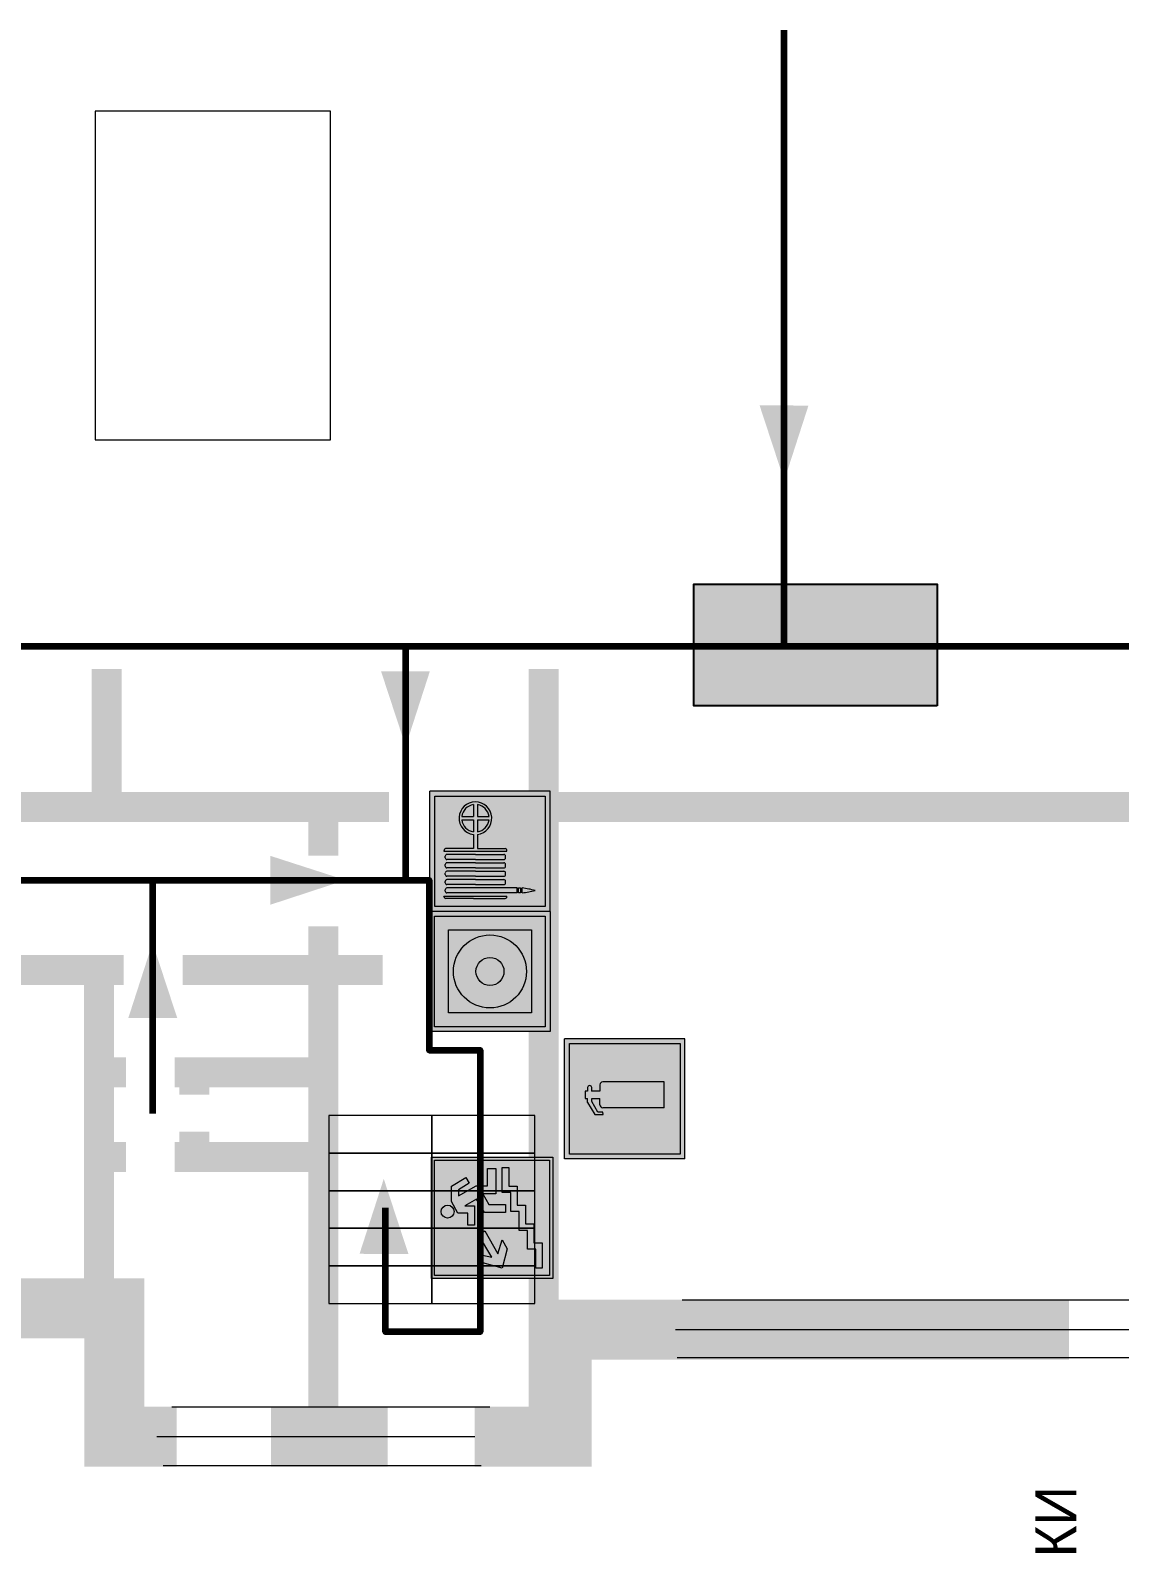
# Model space of a CAD drawing. Header units: millimetres. Extents: x 13114 to 67229, y 22859 to 38520.
# Drawn here: x 28026.9 to 28098.7, y 25872.7 to 25972.6 of the extents above; entities that cross this region are included whole.
import ezdxf

# ---------------------------------------------------------------- set-up
doc = ezdxf.new("R2010")
doc.units = ezdxf.units.MM
doc.layers.add('План_Штампы', color=7, linetype='Continuous')
doc.styles.add('обычный', font='arial.ttf')

# ---------------------------------------------------------------- blocks, each defined once
blk = doc.blocks.new('A$C54414219')
at = {"true_color": 0xffffff}
h = blk.add_hatch(color=7, dxfattribs=at)
h.paths.add_polyline_path([(2.39, -9.45), (2.39, -18.3), (11.23, -18.3), (11.23, -9.45)], flags=0)
h.paths.add_polyline_path([(10.71, -13.87, -1), (2.92, -13.87, -1)], flags=0)
h.paths.add_polyline_path([(8.3, -13.87, -1), (5.33, -13.87, -1)], flags=0)
h.paths.add_polyline_path([(0.41, -7.47), (0.41, -20.27), (13.21, -20.27), (13.21, -7.47)])
h.paths.add_polyline_path([(0.92, -19.77), (12.71, -19.77), (12.71, -7.98), (0.92, -7.98)], flags=16)
h.paths.add_polyline_path([(11.23, -9.45), (11.23, -18.3), (2.39, -18.3), (2.39, -9.45)], flags=0)
at = {"lineweight": 5}
h = blk.add_hatch(color=242, dxfattribs=at)
h.paths.add_polyline_path([(12.71, -7.98), (0.92, -7.98), (0.92, -19.77), (12.71, -19.77)])
h.paths.add_polyline_path([(11.23, -18.3), (2.39, -18.3), (2.39, -9.45), (11.23, -9.45)], flags=16)
h.paths.add_polyline_path([(10.71, -13.87, -1), (2.92, -13.87, -1)], flags=0)
h.paths.add_polyline_path([(8.3, -13.87, -1), (5.33, -13.87, -1)], flags=0)
at = {"true_color": 0xffffff}
h = blk.add_hatch(color=7, dxfattribs=at)
h.paths.add_polyline_path([(2.39, -9.45), (2.39, -18.3), (11.23, -18.3), (11.23, -9.45)])
h.paths.add_polyline_path([(10.71, -13.87, -1), (2.92, -13.87, -1)], flags=16)
h.paths.add_polyline_path([(8.3, -13.87, -1), (5.33, -13.87, -1)], flags=0)
at = {"lineweight": 5}
h = blk.add_hatch(color=242, dxfattribs=at)
h.paths.add_polyline_path([(2.92, -13.87, 1), (10.71, -13.87, 1)])
h.paths.add_polyline_path([(8.3, -13.87, -1), (5.33, -13.87, -1)], flags=16)
at = {"color": 242, "lineweight": 5}
for p, q in [((0.41, -20.27), (0.41, -7.47)), ((0.41, -7.47), (13.21, -7.47)), ((0.41, -7.47), (13.21, -7.47)), ((13.21, -20.27), (13.21, -7.47)), ((0.41, -20.27), (13.21, -20.27))]:
    blk.add_line(p, q, dxfattribs=at)
for points in [[(0.92, -7.98), (12.71, -7.98), (12.71, -19.77), (0.92, -19.77)], [(2.39, -9.45), (11.23, -9.45), (11.23, -18.3), (2.39, -18.3)]]:
    blk.add_lwpolyline(points, close=True, dxfattribs=at)
for radius in [3.89, 1.49]:
    blk.add_circle((6.81, -13.87), radius, dxfattribs=at)
blk = doc.blocks.new('A$C32E8229D')
at = {"true_color": 0xffffff}
blk.add_hatch(color=7, dxfattribs=at).paths.add_polyline_path([(0, 0), (0, -8), (16, -8), (16, 0)])
h = blk.add_hatch(color=126)
h.paths.add_polyline_path([(0.2, -0.2), (15.8, -0.2), (15.8, -7.8), (0.2, -7.8)])
h.paths.add_polyline_path([(13.492, -2.045), (12.079, -2.045), (11.368, -2.625, 0.162397), (11.289, -2.839), (11.289, -3.633), (10.352, -3.633), (10.352, -4.047), (11.684, -4.047), (11.684, -3.477), (12.26, -4.279), (11.289, -5.103), (11.289, -6.781), (11.853, -6.781), (11.853, -5.443), (12.798, -4.643), (12.798, -5.939), (14.462, -5.939), (14.462, -5.389), (13.45, -5.389), (13.45, -3.967), (12.458, -2.586), (13.151, -2.586), (13.694, -3.343), (14.176, -2.998)], flags=16)
h.paths.add_polyline_path([(10.741, -1.821, 1), (11.797, -1.821, 1)], flags=16)
h.paths.add_polyline_path([(9.387, -3.588), (5.989, -3.588), (6.561, -3.026), (5.911, -3.026), (5.105, -3.833), (5.911, -4.64), (6.561, -4.64), (5.989, -4.093), (9.387, -4.093)], flags=16)
h.paths.add_polyline_path([(4.289, -1.083), (1.724, -1.083), (1.724, -6.601), (4.289, -6.601)], flags=16)
at = {"color": 126}
blk.add_lwpolyline([(16, -8), (0, -8), (0, 0), (16, 0)], close=True, dxfattribs=at)
blk = doc.blocks.new('A$C3AD82952')
at = {"true_color": 0xf5f5ff}
h = blk.add_hatch(color=7, dxfattribs=at)
h.dxf.hatch_style = 1
h.paths.add_polyline_path([(8.21, 8.73, 0.414214), (7.89, 9.05), (7.22, 9.05), (7.22, 9.92), (7.59, 9.92, 1), (7.57, 10.36), (7.22, 10.36), (7.22, 10.6), (6.43, 10.6), (6.43, 10.36), (6.01, 10.36), (4.74, 9.59), (4.74, 8.69), (4.98, 8.73), (4.98, 9.26), (6.12, 9.91), (6.43, 9.91), (6.43, 9.05), (5.76, 9.05, 0.414214), (5.44, 8.73), (5.44, 2.2), (8.21, 2.2)], flags=0)
h.paths.add_polyline_path([(12.8, 12.8), (0, 12.8), (0, 0), (12.8, 0)])
h.paths.add_polyline_path([(0.51, 12.29), (12.29, 12.29), (12.29, 0.51), (0.51, 0.51)], flags=16)
h.paths.add_polyline_path([(4.74, 9.59), (6.01, 10.36), (6.43, 10.36), (6.43, 10.6), (7.22, 10.6), (7.22, 10.36), (7.59, 10.36, -0.94586), (7.59, 9.92), (7.22, 9.92), (7.22, 9.05), (7.89, 9.05, -0.414214), (8.21, 8.73), (8.21, 2.2), (5.44, 2.2), (5.44, 8.73, -0.414214), (5.76, 9.05), (6.43, 9.05), (6.43, 9.91), (6.12, 9.91), (4.98, 9.26), (4.98, 8.73), (4.74, 8.69)], flags=0)
h = blk.add_hatch(color=242)
h.dxf.hatch_style = 1
h.paths.add_polyline_path([(12.29, 12.29), (0.51, 12.29), (0.51, 0.51), (12.29, 0.51)])
h.paths.add_polyline_path([(4.74, 8.69), (4.74, 9.59), (6.01, 10.36), (6.43, 10.36), (6.43, 10.6), (7.22, 10.6), (7.22, 10.36), (7.59, 10.36, -0.94586), (7.59, 9.92), (7.22, 9.92), (7.22, 9.05), (7.89, 9.05, -0.414214), (8.21, 8.73), (8.21, 2.2), (5.44, 2.2), (5.44, 8.73, -0.414214), (5.76, 9.05), (6.43, 9.05), (6.43, 9.91), (6.12, 9.91), (4.98, 9.26), (4.98, 8.73)], flags=16)
h = blk.add_hatch(color=7, dxfattribs=at)
h.dxf.hatch_style = 1
h.paths.add_polyline_path([(8.21, 8.73, 0.414214), (7.89, 9.05), (7.22, 9.05), (7.22, 9.92), (7.59, 9.92, 1), (7.57, 10.36), (7.22, 10.36), (7.22, 10.6), (6.43, 10.6), (6.43, 10.36), (6.01, 10.36), (4.74, 9.59), (4.74, 8.69), (4.98, 8.73), (4.98, 9.26), (6.12, 9.91), (6.43, 9.91), (6.43, 9.05), (5.76, 9.05, 0.414214), (5.44, 8.73), (5.44, 2.2), (8.21, 2.2)])
at = {"color": 242, "lineweight": 5}
for p, q in [((0, 0), (0, 12.8)), ((0, 12.8), (12.8, 12.8)), ((12.8, 0), (12.8, 12.8)), ((6.01, 10.36), (4.74, 9.59)), ((4.98, 9.26), (6.12, 9.91)), ((6.01, 10.36), (6.43, 10.36)), ((6.12, 9.91), (6.43, 9.91)), ((7.22, 10.6), (6.43, 10.6)), ((6.43, 10.6), (6.43, 10.36)), ((6.43, 9.91), (6.43, 9.05)), ((7.22, 10.36), (7.22, 10.6)), ((7.59, 10.36), (7.22, 10.36)), ((7.22, 9.05), (7.22, 9.92)), ((7.59, 9.92), (7.22, 9.92)), ((4.74, 9.59), (4.74, 8.69)), ((4.74, 8.69), (4.98, 8.73)), ((4.98, 8.73), (4.98, 9.26)), ((5.44, 2.2), (5.44, 8.73)), ((5.76, 9.05), (6.43, 9.05)), ((7.89, 9.05), (7.22, 9.05)), ((8.21, 2.2), (8.21, 8.73)), ((5.44, 2.2), (8.21, 2.2)), ((0, 0), (12.8, 0))]:
    blk.add_line(p, q, dxfattribs=at)
blk.add_lwpolyline([(0.51, 12.29), (12.29, 12.29), (12.29, 0.51), (0.51, 0.51)], close=True, dxfattribs=at)
for centre, radius, start, end in [((7.58, 10.14), 0.223, 273.1875, 86.8125), ((5.76, 8.73), 0.32, 90, 180), ((7.89, 8.73), 0.32, 0, 90)]:
    blk.add_arc(centre, radius, start, end, dxfattribs=at)
blk = doc.blocks.new('вниз 3')
at = {"lineweight": 0, "true_color": 0xffffff}
h = blk.add_hatch(color=7, dxfattribs=at)
h.dxf.hatch_style = 1
h.paths.add_polyline_path([(40997.497, -4475.686), (40997.253, -4475.284), (40995.761, -4476.146), (40995.972, -4475.233), (40995.394, -4475.564), (40995.047, -4476.834), (40996.329, -4477.171), (40996.905, -4476.83), (40995.999, -4476.549)], flags=0)
h.paths.add_polyline_path([(40999.811, -4473.953), (41000.217, -4473.953), (41000.645, -4474.666), (41001.025, -4474.432), (41000.463, -4473.487), (41000.424, -4473.487), (40999.433, -4473.487), (40998.679, -4473.917), (40998.679, -4474.571), (40997.884, -4474.571), (40997.884, -4475.003), (40999.145, -4475.003), (40999.145, -4474.432), (40999.145, -4474.383), (40999.586, -4475.15), (40998.717, -4475.67), (40998.717, -4477.062), (40999.238, -4477.062), (40999.238, -4475.964), (40999.945, -4475.563), (40999.945, -4476.425), (41001.611, -4476.425), (41001.611, -4475.876), (41000.466, -4475.876), (41000.466, -4475.121)], flags=0)
h.paths.add_polyline_path([(40999.2, -4473.237, 1), (40998.348, -4473.237, 1)], flags=0)
h.paths.add_polyline_path([(41000.458, -4477.262), (41001.687, -4477.262), (41001.687, -4476.836), (41000.029, -4476.836), (41000.029, -4477.393), (40998.784, -4477.393), (40998.784, -4477.954), (40997.534, -4477.954), (40997.534, -4478.5), (40996.288, -4478.5), (40996.288, -4479.058), (40995.053, -4479.058), (40995.053, -4479.479), (40995.289, -4479.479), (40996.718, -4479.479), (40996.718, -4478.923), (40997.971, -4478.923), (40997.971, -4478.361), (40999.197, -4478.361), (40999.197, -4477.812), (41000.458, -4477.812)], flags=0)
h.paths.add_polyline_path([(41002.371, -4472.173), (40994.371, -4472.173), (40994.371, -4480.173), (41002.371, -4480.173)])
h.paths.add_polyline_path([(41002.161, -4479.957), (40994.572, -4479.957), (40994.572, -4472.372), (41002.161, -4472.372)], flags=16)
h.paths.add_polyline_path([(41001.611, -4475.876), (41001.611, -4476.425), (40999.945, -4476.425), (40999.945, -4475.563), (40999.238, -4475.964), (40999.238, -4477.062), (40998.717, -4477.062), (40998.717, -4475.67), (40999.586, -4475.15), (40999.145, -4474.383), (40999.145, -4474.432), (40999.145, -4475.003), (40997.884, -4475.003), (40997.884, -4474.571), (40998.679, -4474.571), (40998.679, -4473.917), (40999.433, -4473.487), (41000.424, -4473.487), (41000.463, -4473.487), (41001.025, -4474.432), (41000.645, -4474.666), (41000.217, -4473.953), (40999.811, -4473.953), (41000.466, -4475.121), (41000.466, -4475.876)], flags=0)
h.paths.add_polyline_path([(41001.687, -4476.836), (41001.687, -4477.262), (41000.458, -4477.262), (41000.458, -4477.812), (40999.197, -4477.812), (40999.197, -4478.361), (40997.971, -4478.361), (40997.971, -4478.923), (40996.718, -4478.923), (40996.718, -4479.479), (40995.053, -4479.479), (40995.053, -4479.058), (40996.288, -4479.058), (40996.288, -4478.5), (40997.534, -4478.5), (40997.534, -4477.954), (40998.784, -4477.954), (40998.784, -4477.393), (41000.029, -4477.393), (41000.029, -4476.836)], flags=0)
h.paths.add_polyline_path([(40998.348, -4473.237, -1), (40999.2, -4473.237, -1)], flags=0)
h.paths.add_polyline_path([(40997.497, -4475.686), (40995.999, -4476.549), (40996.905, -4476.83), (40996.329, -4477.171), (40995.047, -4476.834), (40995.394, -4475.564), (40995.972, -4475.233), (40995.761, -4476.146), (40997.253, -4475.284)], flags=0)
at = {"lineweight": 0}
h = blk.add_hatch(color=126, dxfattribs=at)
h.dxf.hatch_style = 1
h.paths.add_polyline_path([(41002.161, -4472.372), (40994.572, -4472.372), (40994.572, -4479.957), (41002.161, -4479.957)])
h.paths.add_polyline_path([(40995.972, -4475.233), (40995.761, -4476.146), (40997.253, -4475.284), (40997.497, -4475.686), (40995.999, -4476.549), (40996.905, -4476.83), (40996.329, -4477.171), (40995.047, -4476.834), (40995.394, -4475.564)], flags=16)
h.paths.add_polyline_path([(40997.884, -4474.571), (40998.679, -4474.571), (40998.679, -4473.917), (40999.433, -4473.487), (41000.424, -4473.487), (41000.463, -4473.487), (41001.025, -4474.432), (41000.645, -4474.666), (41000.217, -4473.953), (40999.811, -4473.953), (41000.466, -4475.121), (41000.466, -4475.876), (41001.611, -4475.876), (41001.611, -4476.425), (40999.945, -4476.425), (40999.945, -4475.563), (40999.238, -4475.964), (40999.238, -4477.062), (40998.717, -4477.062), (40998.717, -4475.67), (40999.586, -4475.15), (40999.145, -4474.383), (40999.145, -4474.432), (40999.145, -4475.003), (40997.884, -4475.003)], flags=16)
h.paths.add_polyline_path([(40998.348, -4473.237, -1), (40999.2, -4473.237, -1)], flags=16)
h.paths.add_polyline_path([(40997.534, -4477.954), (40998.784, -4477.954), (40998.784, -4477.393), (41000.029, -4477.393), (41000.029, -4476.836), (41001.687, -4476.836), (41001.687, -4477.262), (41000.458, -4477.262), (41000.458, -4477.812), (40999.197, -4477.812), (40999.197, -4478.361), (40997.971, -4478.361), (40997.971, -4478.923), (40996.718, -4478.923), (40996.718, -4479.479), (40995.053, -4479.479), (40995.053, -4479.058), (40996.288, -4479.058), (40996.288, -4478.5), (40997.534, -4478.5)], flags=16)
at = {"lineweight": 0, "true_color": 0xffffff}
h = blk.add_hatch(color=7, dxfattribs=at)
h.dxf.hatch_style = 1
h.paths.add_polyline_path([(40999.2, -4473.237, 1), (40998.348, -4473.237, 1)])
h.paths.add_polyline_path([(40999.811, -4473.953), (41000.217, -4473.953), (41000.645, -4474.666), (41001.025, -4474.432), (41000.463, -4473.487), (41000.424, -4473.487), (40999.433, -4473.487), (40998.679, -4473.917), (40998.679, -4474.571), (40997.884, -4474.571), (40997.884, -4475.003), (40999.145, -4475.003), (40999.145, -4474.432), (40999.145, -4474.383), (40999.586, -4475.15), (40998.717, -4475.67), (40998.717, -4477.062), (40999.238, -4477.062), (40999.238, -4475.964), (40999.945, -4475.563), (40999.945, -4476.425), (41001.611, -4476.425), (41001.611, -4475.876), (41000.466, -4475.876), (41000.466, -4475.121)])
h.paths.add_polyline_path([(40999.197, -4477.812), (41000.458, -4477.812), (41000.458, -4477.262), (41001.687, -4477.262), (41001.687, -4476.836), (41000.029, -4476.836), (41000.029, -4477.393), (40998.784, -4477.393), (40998.784, -4477.954), (40997.534, -4477.954), (40997.534, -4478.5), (40996.288, -4478.5), (40996.288, -4479.058), (40995.053, -4479.058), (40995.053, -4479.479), (40995.289, -4479.479), (40996.718, -4479.479), (40996.718, -4478.923), (40997.971, -4478.923), (40997.971, -4478.361), (40999.197, -4478.361)])
h.paths.add_polyline_path([(40997.497, -4475.686), (40997.253, -4475.284), (40995.761, -4476.146), (40995.972, -4475.233), (40995.394, -4475.564), (40995.047, -4476.834), (40996.329, -4477.171), (40996.905, -4476.83), (40995.999, -4476.549)])
at = {"color": 126, "lineweight": 0}
for points in [[(40994.371, -4472.173), (41002.371, -4472.173), (41002.371, -4480.173), (40994.371, -4480.173)], [(40994.572, -4472.372), (41002.161, -4472.372), (41002.161, -4479.957), (40994.572, -4479.957)]]:
    blk.add_lwpolyline(points, close=True, dxfattribs=at)
for points in [[(40999.145, -4474.432), (40999.145, -4475.003), (40997.884, -4475.003), (40997.884, -4474.571), (40998.679, -4474.571), (40998.679, -4473.917), (40999.433, -4473.487), (41000.424, -4473.487), (41000.463, -4473.487), (41001.025, -4474.432), (41000.645, -4474.666), (41000.217, -4473.953), (40999.811, -4473.953), (41000.466, -4475.121), (41000.466, -4475.876), (41001.611, -4475.876), (41001.611, -4476.425), (40999.945, -4476.425), (40999.945, -4475.563), (40999.238, -4475.964), (40999.238, -4477.062), (40998.717, -4477.062), (40998.717, -4475.67), (40999.586, -4475.15), (40999.145, -4474.383), (40999.145, -4474.432)], [(40995.047, -4476.834), (40995.394, -4475.564), (40995.972, -4475.233), (40995.761, -4476.146), (40997.253, -4475.284), (40997.497, -4475.686), (40995.999, -4476.549), (40996.905, -4476.83), (40996.329, -4477.171), (40995.047, -4476.834)], [(40995.289, -4479.479), (40995.053, -4479.479), (40995.053, -4479.058), (40996.288, -4479.058), (40996.288, -4478.5), (40997.534, -4478.5), (40997.534, -4477.954), (40998.784, -4477.954), (40998.784, -4477.393), (41000.029, -4477.393), (41000.029, -4476.836), (41001.687, -4476.836), (41001.687, -4477.262), (41000.458, -4477.262), (41000.458, -4477.812), (40999.197, -4477.812), (40999.197, -4478.361), (40997.971, -4478.361), (40997.971, -4478.923), (40996.718, -4478.923), (40996.718, -4479.479), (40995.053, -4479.479)]]:
    blk.add_lwpolyline(points, dxfattribs=at)
blk.add_circle((40998.774, -4473.237), 0.426, dxfattribs=at)
blk = doc.blocks.new('A$C37112FD5')
at = {"true_color": 0xf5f5ff}
h = blk.add_hatch(color=7, dxfattribs=at)
h.dxf.hatch_style = 1
h.paths.add_polyline_path([(12.8, -7.4), (0, -7.4), (0, -20.2), (12.8, -20.2)])
h.paths.add_polyline_path([(12.29, -7.91), (12.29, -19.69), (0.51, -19.69), (0.51, -7.91)], flags=16)
h.paths.add_polyline_path([(4.98, -9.04, -0.42597), (5.17, -9.22), (5.17, -12.25), (5.17, -15.29, -0.432244), (4.98, -15.47), (4.83, -15.47, -0.42597), (4.64, -15.29), (4.64, -12.25), (4.64, -9.22, -0.432244), (4.83, -9.04)], flags=0)
h.paths.add_polyline_path([(4.28, -9.22), (4.28, -12.25), (4.28, -15.29, -0.432244), (4.09, -15.47), (3.94, -15.47, -0.42597), (3.75, -15.29), (3.75, -12.25), (3.75, -9.22, -0.432244), (3.94, -9.04), (4.09, -9.04, -0.42597)], flags=0)
h.paths.add_polyline_path([(5.72, -9.04), (5.87, -9.04, -0.42597), (6.06, -9.22), (6.06, -12.25), (6.06, -15.29, -0.432244), (5.87, -15.47), (5.72, -15.47, -0.42597), (5.53, -15.29), (5.53, -12.25), (5.53, -9.22, -0.432244)], flags=0)
h.paths.add_polyline_path([(6.42, -8.9), (6.5, -8.9, -0.42597), (6.69, -9.08), (6.69, -12.03), (8.21, -12.03, -15.824349), (8.21, -12.47), (6.69, -12.47), (6.69, -15.42, -0.432244), (6.5, -15.6), (6.42, -15.6)], flags=0)
h.paths.add_polyline_path([(3.39, -9.22), (3.39, -12.25), (3.39, -15.29, -0.432244), (3.2, -15.47), (3.05, -15.47, -0.42597), (2.85, -15.29), (2.85, -12.25), (2.85, -9.22, -0.432244), (3.05, -9.04), (3.2, -9.04, -0.42597)], flags=0)
h.paths.add_polyline_path([(2.5, -9.22), (2.5, -16.71), (1.96, -16.71), (1.96, -9.22, -0.432244), (2.15, -9.04), (2.31, -9.04, -0.42597)], flags=0)
h.paths.add_polyline_path([(1.61, -8.9), (1.61, -15.6), (1.57, -15.6, -0.42597), (1.37, -15.42), (1.37, -12.03), (1.37, -9.09, -0.432244), (1.57, -8.9)], flags=0)
h.paths.add_polyline_path([(9.76, -10.81), (9.76, -12.03), (8.49, -12.03, -0.336371)], flags=0)
h.paths.add_polyline_path([(8.49, -12.47), (9.76, -12.47), (9.76, -13.7, -0.336371)], flags=0)
h.paths.add_polyline_path([(10.11, -10.81, -0.336371), (11.38, -12.03), (10.11, -12.03)], flags=0)
h.paths.add_polyline_path([(10.11, -12.47), (11.38, -12.47, -0.336371), (10.11, -13.7)], flags=0)
h.paths.add_polyline_path([(2.5, -16.84), (2.5, -17.05), (1.97, -17.05), (1.97, -16.84)], flags=0)
h.paths.add_polyline_path([(2.5, -17.24, -0.033778), (2.24, -18.6, -0.033778), (1.97, -17.24)], flags=0)
h = blk.add_hatch(color=242)
h.dxf.hatch_style = 1
h.paths.add_polyline_path([(12.29, -7.91), (0.51, -7.91), (0.51, -19.69), (12.29, -19.69)])
h.paths.add_polyline_path([(6.42, -15.6), (6.42, -8.9), (6.5, -8.9, -0.42597), (6.69, -9.08), (6.69, -12.03), (8.21, -12.03, -15.824349), (8.21, -12.47), (6.69, -12.47), (6.69, -15.42, -0.432244), (6.5, -15.6)], flags=16)
h.paths.add_polyline_path([(5.87, -15.47), (5.72, -15.47, -0.42597), (5.53, -15.29), (5.53, -12.25), (5.53, -9.22, -0.432244), (5.72, -9.04), (5.87, -9.04, -0.42597), (6.06, -9.22), (6.06, -12.25), (6.06, -15.29, -0.432244)], flags=16)
h.paths.add_polyline_path([(4.98, -15.47), (4.83, -15.47, -0.42597), (4.64, -15.29), (4.64, -12.25), (4.64, -9.22, -0.432244), (4.83, -9.04), (4.98, -9.04, -0.42597), (5.17, -9.22), (5.17, -12.25), (5.17, -15.29, -0.432244)], flags=16)
h.paths.add_polyline_path([(4.09, -15.47), (3.94, -15.47, -0.42597), (3.75, -15.29), (3.75, -12.25), (3.75, -9.22, -0.432244), (3.94, -9.04), (4.09, -9.04, -0.42597), (4.28, -9.22), (4.28, -12.25), (4.28, -15.29, -0.432244)], flags=16)
h.paths.add_polyline_path([(3.2, -15.47), (3.05, -15.47, -0.42597), (2.85, -15.29), (2.85, -12.25), (2.85, -9.22, -0.432244), (3.05, -9.04), (3.2, -9.04, -0.42597), (3.39, -9.22), (3.39, -12.25), (3.39, -15.29, -0.432244)], flags=16)
h.paths.add_polyline_path([(2.5, -17.05), (1.97, -17.05), (1.97, -16.84), (2.5, -16.84)], flags=16)
h.paths.add_polyline_path([(2.5, -17.24, -0.033778), (2.24, -18.6, -0.033778), (1.97, -17.24)], flags=16)
h.paths.add_polyline_path([(2.5, -16.71), (1.96, -16.71), (1.96, -9.22, -0.432244), (2.15, -9.04), (2.31, -9.04, -0.42597), (2.5, -9.22)], flags=16)
h.paths.add_polyline_path([(1.61, -15.6), (1.57, -15.6, -0.42597), (1.37, -15.42), (1.37, -12.03), (1.37, -9.09, -0.432244), (1.57, -8.9), (1.61, -8.9)], flags=16)
h.paths.add_polyline_path([(8.49, -12.47), (9.76, -12.47), (9.76, -13.7, -0.336371)], flags=0)
h.paths.add_polyline_path([(10.11, -13.7), (10.11, -12.47), (11.38, -12.47, -0.336371)], flags=0)
h.paths.add_polyline_path([(8.49, -12.03, -0.336371), (9.76, -10.81), (9.76, -12.03)], flags=0)
h.paths.add_polyline_path([(10.11, -12.03), (10.11, -10.81, -0.336371), (11.38, -12.03)], flags=0)
h = blk.add_hatch(color=7, dxfattribs=at)
h.dxf.hatch_style = 1
h.paths.add_polyline_path([(1.61, -8.9), (1.57, -8.9, 0.432244), (1.37, -9.09), (1.37, -12.03), (1.37, -15.42, 0.42597), (1.57, -15.6), (1.61, -15.6)])
h.paths.add_polyline_path([(2.5, -9.22, 0.42597), (2.31, -9.04), (2.15, -9.04, 0.432244), (1.96, -9.22), (1.96, -16.71), (2.5, -16.71)])
h.paths.add_polyline_path([(2.5, -16.84), (1.97, -16.84), (1.97, -17.05), (2.5, -17.05)])
h.paths.add_polyline_path([(2.5, -17.24), (1.97, -17.24, 0.033778), (2.24, -18.6, 0.033778)])
h.paths.add_polyline_path([(3.39, -12.25), (3.39, -9.22, 0.42597), (3.2, -9.04), (3.05, -9.04, 0.432244), (2.85, -9.22), (2.85, -12.25), (2.85, -15.29, 0.42597), (3.05, -15.47), (3.2, -15.47, 0.432244), (3.39, -15.29)])
h.paths.add_polyline_path([(4.28, -12.25), (4.28, -9.22, 0.42597), (4.09, -9.04), (3.94, -9.04, 0.432244), (3.75, -9.22), (3.75, -12.25), (3.75, -15.29, 0.42597), (3.94, -15.47), (4.09, -15.47, 0.432244), (4.28, -15.29)])
h.paths.add_polyline_path([(5.17, -12.25), (5.17, -9.22, 0.42597), (4.98, -9.04), (4.83, -9.04, 0.432244), (4.64, -9.22), (4.64, -12.25), (4.64, -15.29, 0.42597), (4.83, -15.47), (4.98, -15.47, 0.432244), (5.17, -15.29)])
h.paths.add_polyline_path([(6.06, -12.25), (6.06, -9.22, 0.42597), (5.87, -9.04), (5.72, -9.04, 0.432244), (5.53, -9.22), (5.53, -12.25), (5.53, -15.29, 0.42597), (5.72, -15.47), (5.87, -15.47, 0.432244), (6.06, -15.29)])
h.paths.add_polyline_path([(6.69, -12.47), (8.21, -12.47, 15.824349), (8.21, -12.03), (6.69, -12.03), (6.69, -9.08, 0.42597), (6.5, -8.9), (6.42, -8.9), (6.42, -15.6), (6.5, -15.6, 0.432244), (6.69, -15.42)])
h.paths.add_polyline_path([(8.49, -12.47), (9.76, -12.47), (9.76, -13.7, -0.336371)], flags=16)
h.paths.add_polyline_path([(8.49, -12.03, -0.336371), (9.76, -10.81), (9.76, -12.03)], flags=16)
h.paths.add_polyline_path([(10.11, -12.47), (11.38, -12.47, -0.336371), (10.11, -13.7)], flags=16)
h.paths.add_polyline_path([(10.11, -12.03), (10.11, -10.81, -0.336371), (11.38, -12.03)], flags=16)
h = blk.add_hatch(color=242)
h.dxf.hatch_style = 1
h.paths.add_polyline_path([(9.76, -10.81, 0.336371), (8.49, -12.03), (9.76, -12.03)])
h.paths.add_polyline_path([(10.11, -10.81), (10.11, -12.03), (11.38, -12.03, 0.336371)])
h.paths.add_polyline_path([(11.38, -12.47), (10.11, -12.47), (10.11, -13.7, 0.336371)])
h.paths.add_polyline_path([(9.76, -12.47), (8.49, -12.47, 0.336371), (9.76, -13.7)])
at = {"color": 242, "lineweight": 5}
for p, q in [((0, -20.2), (0, -7.4)), ((0, -7.4), (12.8, -7.4)), ((12.8, -20.2), (12.8, -7.4)), ((1.37, -12.03), (1.37, -9.08)), ((1.57, -8.9), (1.61, -8.9)), ((1.61, -8.9), (1.61, -15.6)), ((1.96, -16.71), (1.96, -9.22)), ((2.15, -9.04), (2.31, -9.04)), ((2.5, -16.71), (2.5, -9.22)), ((2.85, -12.25), (2.85, -9.22)), ((3.05, -9.04), (3.2, -9.04)), ((3.39, -12.25), (3.39, -9.22)), ((3.75, -12.25), (3.75, -9.22)), ((3.94, -9.04), (4.09, -9.04)), ((4.28, -12.25), (4.28, -9.22)), ((4.64, -12.25), (4.64, -9.22)), ((4.83, -9.04), (4.98, -9.04)), ((5.17, -12.25), (5.17, -9.22)), ((5.53, -12.25), (5.53, -9.22)), ((5.72, -9.04), (5.87, -9.04)), ((6.06, -12.25), (6.06, -9.22)), ((6.42, -8.9), (6.42, -15.6)), ((6.5, -8.9), (6.42, -8.9)), ((6.69, -12.03), (6.69, -9.08)), ((9.76, -10.81), (9.76, -12.03)), ((10.11, -10.81), (10.11, -12.03)), ((1.37, -12.03), (1.37, -15.42)), ((2.85, -12.25), (2.85, -15.29)), ((3.39, -12.25), (3.39, -15.29)), ((3.75, -12.25), (3.75, -15.29)), ((4.28, -12.25), (4.28, -15.29)), ((4.64, -12.25), (4.64, -15.29)), ((5.17, -12.25), (5.17, -15.29)), ((5.53, -12.25), (5.53, -15.29)), ((6.06, -12.25), (6.06, -15.29)), ((8.21, -12.03), (6.69, -12.03)), ((8.21, -12.47), (6.69, -12.47)), ((6.69, -12.47), (6.69, -15.42)), ((9.76, -12.03), (8.49, -12.03)), ((9.76, -12.47), (8.49, -12.47)), ((9.76, -12.47), (9.76, -13.7)), ((11.38, -12.03), (10.11, -12.03)), ((11.38, -12.47), (10.11, -12.47)), ((10.11, -12.47), (10.11, -13.7)), ((1.57, -15.6), (1.61, -15.6)), ((3.05, -15.47), (3.2, -15.47)), ((3.94, -15.47), (4.09, -15.47)), ((4.83, -15.47), (4.98, -15.47)), ((5.72, -15.47), (5.87, -15.47)), ((6.42, -15.6), (6.5, -15.6)), ((1.96, -16.71), (2.5, -16.71)), ((1.97, -16.84), (2.5, -16.84)), ((1.97, -17.05), (1.97, -16.84)), ((2.5, -17.05), (1.97, -17.05)), ((1.97, -17.24), (2.5, -17.24)), ((2.5, -16.84), (2.5, -17.05)), ((0, -20.2), (12.8, -20.2))]:
    blk.add_line(p, q, dxfattribs=at)
blk.add_lwpolyline([(0.51, -7.91), (12.29, -7.91), (12.29, -19.69), (0.51, -19.69)], close=True, dxfattribs=at)
for centre, radius, start, end in [((1.56, -9.09), 0.182, 87.1027, 180.6071), ((2.15, -9.22), 0.182, 87.1027, 180.6071), ((2.32, -9.22), 0.182, 359.3929, 92.8973), ((3.04, -9.22), 0.182, 87.1027, 180.6071), ((3.21, -9.22), 0.182, 359.3929, 92.8973), ((3.93, -9.22), 0.182, 87.1027, 180.6071), ((4.1, -9.22), 0.182, 359.3929, 92.8973), ((4.82, -9.22), 0.182, 87.1027, 180.6071), ((4.99, -9.22), 0.182, 359.3929, 92.8973), ((5.71, -9.22), 0.182, 87.1027, 180.6071), ((5.88, -9.22), 0.182, 359.3929, 92.8973), ((6.51, -9.09), 0.182, 359.3929, 92.8973), ((9.93, -12.25), 1.74, 187.2319, 172.7681), ((9.93, -12.25), 1.46, 96.9927, 171.3585), ((9.93, -12.25), 1.46, 8.6415, 83.0073), ((9.93, -12.25), 1.46, 188.6415, 263.0073), ((9.93, -12.25), 1.46, 276.9927, 351.3585), ((1.56, -15.42), 0.182, 179.3929, 272.8973), ((3.04, -15.29), 0.182, 179.3929, 272.8973), ((3.21, -15.29), 0.182, 267.1027, 0.6071), ((3.93, -15.29), 0.182, 179.3929, 272.8973), ((4.1, -15.29), 0.182, 267.1027, 0.6071), ((4.82, -15.29), 0.182, 179.3929, 272.8973), ((4.99, -15.29), 0.182, 267.1027, 0.6071), ((5.71, -15.29), 0.182, 179.3929, 272.8973), ((5.88, -15.29), 0.182, 267.1027, 0.6071), ((6.51, -15.42), 0.182, 267.1027, 0.6071), ((12.17, -15.98), 10.27, 187.041, 194.7793), ((-7.7, -15.98), 10.27, 345.2207, 352.959)]:
    blk.add_arc(centre, radius, start, end, dxfattribs=at)

msp = doc.modelspace()

# ---------------------------------------------------------------- linework, layer by layer
at = {"color": 126, "lineweight": 100, "true_color": 0x008754}
for points in [[(28076.558, 25931.957), (28076.558, 25972.589)], [(28125.795, 25931.957), (27916.919, 25931.957)], [(28051.619, 25931.957), (28051.619, 25916.548)], [(27916.919, 25915.094), (27959.584, 25915.094), (27959.584, 25903.207), (27986.738, 25903.207), (27986.738, 25916.548), (28053.161, 25916.548), (28053.161, 25905.342), (28056.526, 25905.342), (28056.526, 25886.777), (28050.294, 25886.777), (28050.294, 25894.946)], [(28034.941, 25916.548), (28034.941, 25901.17)]]:
    msp.add_lwpolyline(points, dxfattribs=at)
at = {"lineweight": 0}
for points in [[(28046.665, 25967.254), (28031.158, 25967.254), (28031.158, 25945.576), (28046.665, 25945.576)], [(28053.343, 25901.024), (28046.549, 25901.024), (28046.549, 25898.548), (28053.343, 25898.548)], [(28060.137, 25901.024), (28053.343, 25901.024), (28053.343, 25898.548), (28060.137, 25898.548)], [(28053.343, 25898.548), (28046.549, 25898.548), (28046.549, 25896.073), (28053.343, 25896.073)], [(28060.137, 25898.548), (28053.343, 25898.548), (28053.343, 25896.073), (28060.137, 25896.073)], [(28053.343, 25896.073), (28046.549, 25896.073), (28046.549, 25893.597), (28053.343, 25893.597)], [(28060.137, 25896.073), (28053.343, 25896.073), (28053.343, 25893.597), (28060.137, 25893.597)], [(28053.343, 25893.597), (28046.549, 25893.597), (28046.549, 25891.121), (28053.343, 25891.121)], [(28060.137, 25893.597), (28053.343, 25893.597), (28053.343, 25891.121), (28060.137, 25891.121)], [(28053.343, 25891.121), (28046.549, 25891.121), (28046.549, 25888.645), (28053.343, 25888.645)], [(28060.137, 25891.121), (28053.343, 25891.121), (28053.343, 25888.645), (28060.137, 25888.645)]]:
    msp.add_lwpolyline(points, close=True, dxfattribs=at)
for points, const_width in [([(28031.907, 25921.363), (28031.907, 25930.478)], 1.98), ([(28060.715, 25921.363), (28060.715, 25930.478)], 1.98), ([(28050.531, 25921.363), (27919.137, 25921.363)], 1.98), ([(28046.196, 25921.363), (28046.196, 25918.17)], 1.98), ([(28112.785, 25921.363), (28055.317, 25921.363)], 1.98), ([(28060.715, 25880.848), (28060.715, 25921.363)], 1.98), ([(28046.196, 25910.628), (28046.196, 25913.505)], 1.98), ([(28033.025, 25910.628), (28024.531, 25910.628)], 1.98), ([(28031.418, 25910.628), (28031.418, 25889.57)], 1.98), ([(28046.196, 25910.628), (28036.928, 25910.628)], 1.98), ([(28046.196, 25880.207), (28046.196, 25910.628), (28050.099, 25910.628)], 1.98), ([(28060.715, 25910.628), (28056.631, 25910.628)], 1.98), ([(28031.418, 25903.87), (28033.178, 25903.87)], 1.98), ([(28046.196, 25903.87), (28036.392, 25903.87)], 1.98), ([(28037.693, 25903.87), (28037.693, 25902.411)], 1.98), ([(28037.693, 25898.287), (28037.693, 25899.955)], 1.98), ([(28031.418, 25898.287), (28033.178, 25898.287)], 1.98), ([(28046.196, 25898.287), (28036.392, 25898.287)], 1.98), ([(28025.892, 25888.313), (28032.428, 25888.313), (28032.428, 25879.852), (28036.52, 25879.852)], 3.96), ([(28056.172, 25879.852), (28061.903, 25879.852), (28061.903, 25886.901), (28095.341, 25886.901)], 3.96), ([(28042.748, 25879.852), (28050.427, 25879.852)], 3.96)]:
    msp.add_lwpolyline(points, dxfattribs=dict(at, const_width=const_width))
for points in [[(28125.795, 25888.845), (28069.847, 25888.845)], [(28125.795, 25886.901), (28069.404, 25886.901)], [(28125.795, 25885.041), (28069.517, 25885.041)], [(28057.161, 25881.794), (28036.202, 25881.794)], [(28056.172, 25879.852), (28035.212, 25879.852)], [(28056.605, 25877.922), (28035.645, 25877.922)]]:
    msp.add_lwpolyline(points, dxfattribs=at)
at = {"layer": 'План_Штампы', "color": 126, "true_color": 0x008754}
for points in [[(28074.946, 25947.853), (28078.166, 25947.845), (28076.57, 25942.904)], [(28049.995, 25930.329), (28053.215, 25930.321), (28051.619, 25925.38)], [(28042.703, 25914.929), (28042.712, 25918.149), (28047.653, 25916.553)], [(28036.565, 25907.461), (28033.345, 25907.469), (28034.941, 25912.41)], [(28051.802, 25891.902), (28048.581, 25891.91), (28050.177, 25896.851)]]:
    msp.add_solid(points, dxfattribs=at)

# ---------------------------------------------------------------- block references
for name, p, xscale, yscale, zscale, rotation in [('A$C37112FD5', (28048.637, 25914.49), 0.6187484164489434, 0.6187484164489434, 0.6187484164489434, 90), ('A$C54414219', (28061.39, 25901.946), 0.61875, 0.61875, 0.61875, 180), ('A$C3AD82952', (28070.016, 25898.172), 0.61875, 0.61875, 0.61875, 90)]:
    msp.add_blockref(name, p, dxfattribs=dict(xscale=xscale, yscale=yscale, zscale=zscale, rotation=rotation))
at = {"color": 126, "true_color": 0x008754, "rotation": 90}
msp.add_blockref('вниз 3', (23581.147, -15104.081), dxfattribs=at)
at = {"layer": 'План_Штампы', "color": 126, "true_color": 0x008754, "xscale": 1.00238577881904, "yscale": 1.00238577881904, "zscale": 1.00238577881904, "rotation": 359.9978653237144}
msp.add_blockref('A$C32E8229D', (28070.618, 25936.062), dxfattribs=at)

# ---------------------------------------------------------------- texts
at = {"lineweight": 0, "insert": (28092.244, 25852.936), "char_height": 2.7, "width": 126.64835, "attachment_point": 5, "rotation": 90, "style": 'обычный'}
msp.add_mtext('\\pi-8.1,l8.1,t8.1;{\\fProxima Nova Rg|b0|i0|c204|p2;КНОПКА ВКЛЮЧЕНИЯ\\PПОЖАРНОЙ АВТОМАТИКИ}', dxfattribs=at)

doc.saveas('drawing.dxf')
